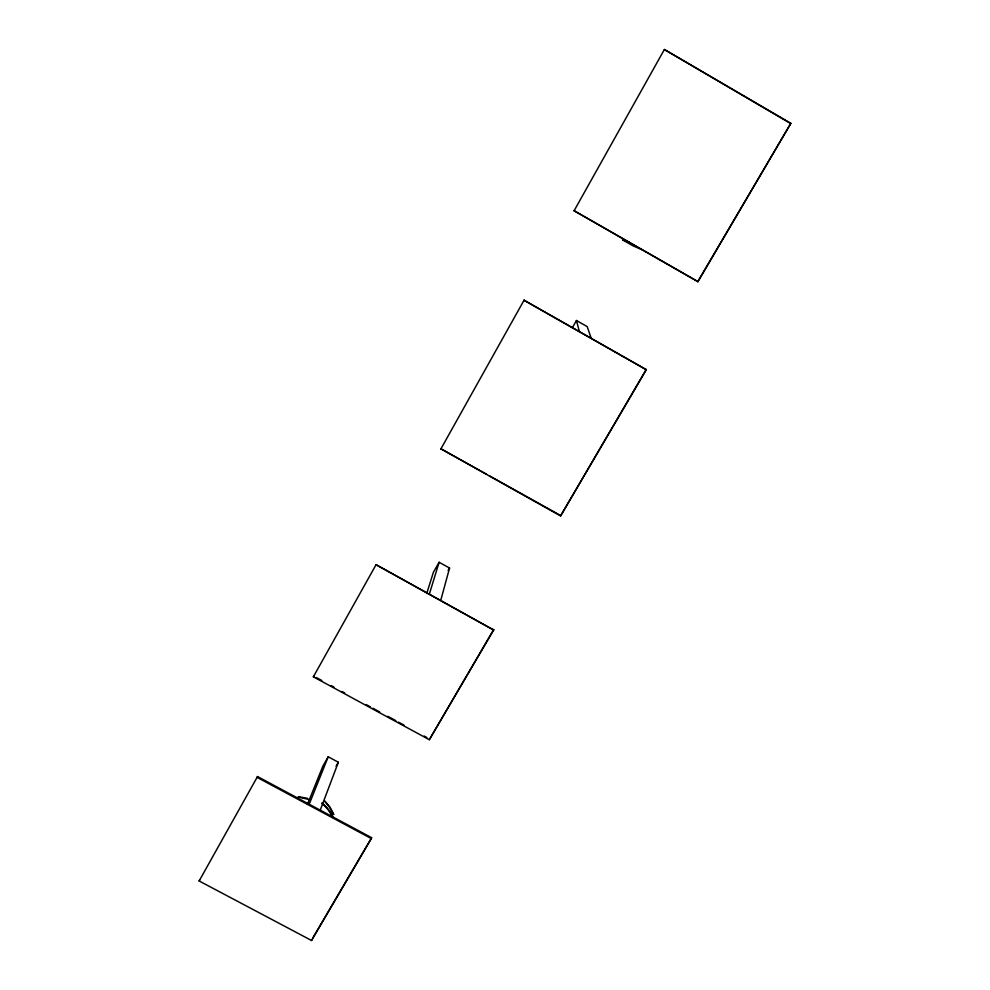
<?xml version="1.0" encoding="UTF-8"?>
<svg xmlns="http://www.w3.org/2000/svg" width="990" height="990" viewBox="0 0 990 990"><rect width="100%" height="100%" fill="white"/><g stroke="black" fill="none" stroke-linecap="round" stroke-linejoin="round"><path stroke-width="1.49" d="M493.676 630.024L376.064 564.696L313.372 676.813L429.326 739.716L493.676 630.024L376.064 564.696M429.326 739.716L493.75 629.393M646.334 369.728L524.044 300.23L646.334 369.728L560.575 515.939L440.909 448.804L486.622 474.272M440.773 600.274L449.559 568.037L439.114 562.271L433.385 572.319L426.715 593.567M371.337 838.592L371.596 837.688L257.524 776.544L199.138 880.976L311.565 940.5L371.337 838.592L257.103 777.373L257.524 776.544M429.388 594.012L439.114 562.271M311.565 940.5L311.899 939.461M320.24 810.154L338.357 762.251L328.21 756.781L322.864 766.173L307.42 804.437M309.202 804.239L328.21 756.781M313.372 676.813L313.719 676.133M199.138 880.976L199.633 880.023M440.748 449.175L524.044 300.23M574.113 210.746L664.377 49.5L790.862 123.317L697.987 281.68L574.113 210.746L697.987 281.68M572.331 327.739L576.452 320.512L587.194 326.601L591.203 338.308M336.055 766.272L338.357 762.251M448.124 570.537L449.559 568.037M312.679 938.149L371.596 837.688M646.185 369.48L560.575 515.939M697.74 281.568L790.862 123.317M664.377 49.5L790.466 123.453M298.361 796.665L307.544 798.348M298.337 797.061L309.994 799.722M630.135 242.835L622.462 239.803L633.328 246.015L642.102 249.69M316.404 677.593L321.787 680.514M331.217 685.625L333.915 687.085M341.983 691.466L344.681 692.926M366.176 704.583L370.26 706.81M372.958 708.271L379.69 711.921M387.771 716.302L395.839 720.683M398.537 722.143L403.92 725.064M424.116 736.028L426.814 737.488M489.308 475.769L559.214 514.726M324.968 801.083L330.004 807.172L333.816 814.399M324.695 801.38L329.67 807.407L333.444 814.56M576.452 320.512L579.385 331.613M321.886 803.311A39.65 36.556 18.6 0 1 332.776 817.567M322.146 803.038A40.046 36.915 18.6 0 1 333.135 817.431"/></g></svg>
